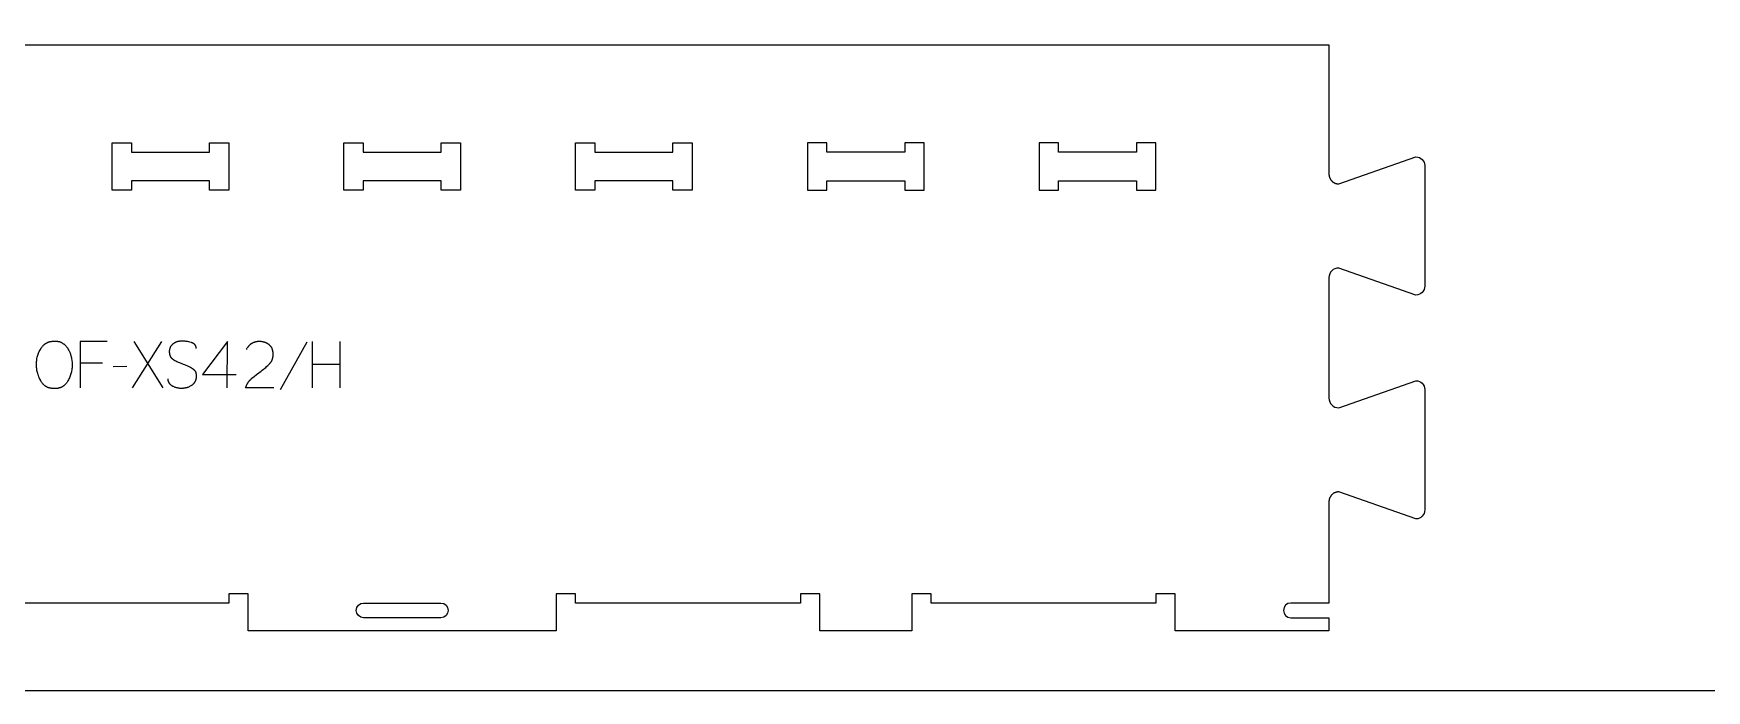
# Model space of a CAD drawing. Extents: x -17068 to -13885, y -84343 to -75479.
# Drawn here: x -15546 to -14463, y -78723 to -78297 of the extents above; entities that cross this region are included whole.
import ezdxf

# ---------------------------------------------------------------- set-up
doc = ezdxf.new("R2010")
doc.units = 0
for name, color, linetype in [('0_SHEET_SPRUCEPLY_2440X122', 1, 'CONTINUOUS'), ('1_ANYTOOL_1MMDEEP_LABELS_S', 2, 'CONTINUOUS'), ('3_ANYTOOL_CUTTHROUGH_INSID', 4, 'CONTINUOUS'), ('4_ANYTOOL_CUTTHROUGH_OUTSI', 5, 'CONTINUOUS')]:
    doc.layers.add(name, color=color, linetype=linetype)

msp = doc.modelspace()

# ---------------------------------------------------------------- linework, layer by layer
at = {"layer": '0_SHEET_SPRUCEPLY_2440X122'}
msp.add_lwpolyline([(-16696.5, -77503), (-16696.5, -78723), (-14256.5, -78723), (-14256.5, -77503)], close=True, dxfattribs=at)
at = {"layer": '1_ANYTOOL_1MMDEEP_LABELS_S'}
msp.add_lwpolyline([(-15531.9, -78496.6), (-15531.6, -78496.6), (-15531.2, -78496.6), (-15530.9, -78496.7), (-15530.5, -78496.7), (-15530.3, -78496.7), (-15530.2, -78496.8), (-15530, -78496.8), (-15529.8, -78496.8), (-15529.7, -78496.9), (-15529.5, -78496.9), (-15529.3, -78496.9), (-15529.2, -78497), (-15529, -78497), (-15528.9, -78497.1), (-15528.7, -78497.1), (-15528.5, -78497.2), (-15528.4, -78497.3), (-15528.2, -78497.3), (-15528.1, -78497.4), (-15528, -78497.4), (-15527.8, -78497.5), (-15527.7, -78497.6), (-15527.5, -78497.7), (-15527.4, -78497.7), (-15527.2, -78497.8), (-15527.1, -78497.9), (-15527, -78498), (-15526.8, -78498.1), (-15526.6, -78498.3), (-15526.3, -78498.5), (-15526.1, -78498.7), (-15525.8, -78498.9), (-15525.6, -78499.1), (-15525.4, -78499.3), (-15525.2, -78499.5), (-15524.9, -78499.8), (-15524.7, -78500), (-15524.5, -78500.3), (-15524.3, -78500.5), (-15524.1, -78500.8), (-15523.9, -78501), (-15523.7, -78501.3), (-15523.6, -78501.6), (-15523.4, -78501.8), (-15523.2, -78502.1), (-15523.1, -78502.4), (-15522.9, -78502.7), (-15522.8, -78503), (-15522.6, -78503.3), (-15522.5, -78503.6), (-15522.4, -78503.9), (-15522.2, -78504.2), (-15522.1, -78504.6), (-15522, -78504.9), (-15521.9, -78505.2), (-15521.8, -78505.5), (-15521.7, -78505.8), (-15521.6, -78506.2), (-15521.5, -78506.5), (-15521.4, -78506.9), (-15521.3, -78507.5), (-15521.2, -78508.2), (-15521, -78508.9), (-15521, -78509.5), (-15520.9, -78510.2), (-15520.8, -78510.9), (-15520.8, -78511.5), (-15520.8, -78512.1), (-15520.8, -78512.8), (-15520.8, -78513.4), (-15520.9, -78514), (-15521, -78514.7), (-15521.1, -78515.3), (-15521.2, -78516), (-15521.3, -78516.6), (-15521.5, -78517.2), (-15521.7, -78517.9), (-15521.9, -78518.5), (-15522.1, -78519.1), (-15522.4, -78519.8), (-15522.6, -78520.4), (-15522.9, -78521.1), (-15523.2, -78521.7), (-15523.6, -78522.3), (-15523.7, -78522.6), (-15523.9, -78522.9), (-15524.1, -78523.2), (-15524.3, -78523.5), (-15524.5, -78523.8), (-15524.7, -78524.1), (-15524.9, -78524.3), (-15525.1, -78524.6), (-15525.3, -78524.7), (-15525.4, -78524.8), (-15525.5, -78524.9), (-15525.6, -78525), (-15525.7, -78525.1), (-15525.8, -78525.2), (-15526, -78525.3), (-15526.1, -78525.4), (-15526.2, -78525.5), (-15526.3, -78525.6), (-15526.5, -78525.7), (-15526.6, -78525.8), (-15526.7, -78525.9), (-15526.9, -78526), (-15527, -78526.1), (-15527.1, -78526.2), (-15527.3, -78526.2), (-15527.4, -78526.3), (-15527.5, -78526.4), (-15527.7, -78526.5), (-15527.8, -78526.5), (-15528, -78526.6), (-15528.1, -78526.7), (-15528.3, -78526.7), (-15528.4, -78526.8), (-15528.6, -78526.8), (-15528.7, -78526.9), (-15528.9, -78526.9), (-15529.2, -78527), (-15529.5, -78527.1), (-15529.8, -78527.2), (-15530.2, -78527.3), (-15530.5, -78527.3), (-15530.8, -78527.4), (-15531.2, -78527.4), (-15531.6, -78527.4), (-15531.9, -78527.4), (-15532.3, -78527.4), (-15532.7, -78527.4), (-15533, -78527.4), (-15533.4, -78527.4), (-15533.8, -78527.4), (-15534.1, -78527.3), (-15534.5, -78527.2), (-15534.8, -78527.2), (-15535.2, -78527.1), (-15535.5, -78527), (-15535.8, -78526.9), (-15536, -78526.9), (-15536.1, -78526.8), (-15536.3, -78526.8), (-15536.4, -78526.7), (-15536.6, -78526.6), (-15536.7, -78526.6), (-15536.9, -78526.5), (-15537, -78526.4), (-15537.2, -78526.4), (-15537.3, -78526.3), (-15537.5, -78526.2), (-15537.6, -78526.1), (-15537.7, -78526.1), (-15537.9, -78526), (-15538, -78525.9), (-15538.2, -78525.8), (-15538.3, -78525.7), (-15538.4, -78525.6), (-15538.5, -78525.5), (-15538.7, -78525.4), (-15538.8, -78525.3), (-15538.9, -78525.2), (-15539, -78525.1), (-15539.2, -78525), (-15539.3, -78524.9), (-15539.4, -78524.8), (-15539.5, -78524.6), (-15539.6, -78524.5), (-15539.7, -78524.4), (-15539.9, -78524.3), (-15540.1, -78524), (-15540.3, -78523.7), (-15540.5, -78523.5), (-15540.7, -78523.2), (-15540.9, -78522.9), (-15541, -78522.6), (-15541.2, -78522.2), (-15541.6, -78521.6), (-15541.9, -78520.9), (-15542.2, -78520.3), (-15542.4, -78519.7), (-15542.7, -78519), (-15542.9, -78518.4), (-15543.1, -78517.7), (-15543.3, -78517), (-15543.5, -78516.4), (-15543.6, -78515.7), (-15543.7, -78515.1), (-15543.8, -78514.4), (-15543.9, -78513.8), (-15543.9, -78513.1), (-15544, -78512.5), (-15544, -78511.8), (-15544, -78511.1), (-15543.9, -78510.5), (-15543.9, -78509.8), (-15543.8, -78509.1), (-15543.7, -78508.4), (-15543.6, -78507.8), (-15543.4, -78507.1), (-15543.3, -78506.4), (-15543.1, -78505.8), (-15542.9, -78505.2), (-15542.6, -78504.5), (-15542.4, -78503.9), (-15542.1, -78503.3), (-15541.8, -78502.7), (-15541.4, -78502), (-15541.1, -78501.4), (-15540.9, -78501.1), (-15540.7, -78500.9), (-15540.5, -78500.6), (-15540.3, -78500.3), (-15540.1, -78500), (-15539.9, -78499.8), (-15539.7, -78499.6), (-15539.4, -78499.3), (-15539.3, -78499.2), (-15539.2, -78499.1), (-15539.1, -78499), (-15539, -78498.9), (-15538.8, -78498.8), (-15538.7, -78498.7), (-15538.6, -78498.6), (-15538.5, -78498.5), (-15538.3, -78498.4), (-15538.2, -78498.3), (-15538.1, -78498.2), (-15537.9, -78498.1), (-15537.8, -78498.1), (-15537.6, -78498), (-15537.5, -78497.9), (-15537.4, -78497.8), (-15537.2, -78497.7), (-15537.1, -78497.7), (-15536.8, -78497.5), (-15536.5, -78497.4), (-15536.2, -78497.3), (-15535.9, -78497.2), (-15535.5, -78497.1), (-15535.2, -78497), (-15534.9, -78496.9), (-15534.5, -78496.8), (-15534.2, -78496.8), (-15533.8, -78496.7), (-15533.5, -78496.7), (-15533.1, -78496.7), (-15532.7, -78496.6), (-15532.3, -78496.6)], close=True, dxfattribs=at)
for points in [[(-15498.1, -78497), (-15515.7, -78497), (-15515.7, -78527)], [(-15463.1, -78497), (-15482, -78527)], [(-15461.9, -78527), (-15480.8, -78497)], [(-15440.5, -78501.5), (-15440.5, -78501.4), (-15440.5, -78501.3), (-15440.5, -78501.2), (-15440.5, -78501.1), (-15440.5, -78501), (-15440.5, -78500.9), (-15440.5, -78500.8), (-15440.6, -78500.7), (-15440.6, -78500.6), (-15440.6, -78500.6), (-15440.6, -78500.5), (-15440.6, -78500.4), (-15440.6, -78500.3), (-15440.7, -78500.2), (-15440.7, -78500.2), (-15440.7, -78500.1), (-15440.7, -78500), (-15440.8, -78499.9), (-15440.8, -78499.8), (-15440.8, -78499.8), (-15440.9, -78499.7), (-15440.9, -78499.6), (-15441, -78499.6), (-15441, -78499.5), (-15441, -78499.4), (-15441.1, -78499.4), (-15441.1, -78499.3), (-15441.2, -78499.2), (-15441.2, -78499.2), (-15441.3, -78499.1), (-15441.3, -78499), (-15441.4, -78499), (-15441.4, -78498.9), (-15441.5, -78498.8), (-15441.5, -78498.8), (-15441.6, -78498.7), (-15441.6, -78498.7), (-15441.7, -78498.6), (-15441.8, -78498.6), (-15441.8, -78498.5), (-15441.9, -78498.5), (-15442, -78498.4), (-15442, -78498.4), (-15442.1, -78498.3), (-15442.2, -78498.3), (-15442.3, -78498.2), (-15442.3, -78498.2), (-15442.4, -78498.1), (-15442.5, -78498.1), (-15442.6, -78498), (-15442.7, -78498), (-15442.8, -78497.9), (-15443, -78497.8), (-15443.2, -78497.8), (-15443.4, -78497.7), (-15443.6, -78497.6), (-15443.8, -78497.6), (-15444.6, -78497.3), (-15445.4, -78497.1), (-15446.2, -78497), (-15446.9, -78496.9), (-15447.3, -78496.8), (-15447.7, -78496.7), (-15448.1, -78496.7), (-15448.4, -78496.7), (-15448.8, -78496.7), (-15449.2, -78496.6), (-15449.5, -78496.6), (-15449.9, -78496.6), (-15450.1, -78496.6), (-15450.3, -78496.6), (-15450.5, -78496.6), (-15450.6, -78496.6), (-15450.8, -78496.7), (-15451, -78496.7), (-15451.2, -78496.7), (-15451.4, -78496.7), (-15451.6, -78496.8), (-15451.8, -78496.8), (-15451.9, -78496.8), (-15452.1, -78496.9), (-15452.3, -78496.9), (-15452.5, -78497), (-15452.7, -78497), (-15452.8, -78497.1), (-15453, -78497.1), (-15453.2, -78497.2), (-15453.4, -78497.3), (-15453.5, -78497.3), (-15453.7, -78497.4), (-15453.9, -78497.5), (-15454, -78497.6), (-15454.2, -78497.6), (-15454.4, -78497.7), (-15454.5, -78497.8), (-15454.7, -78497.9), (-15454.9, -78498), (-15455, -78498.1), (-15455.2, -78498.2), (-15455.3, -78498.3), (-15455.5, -78498.4), (-15455.6, -78498.6), (-15455.8, -78498.7), (-15455.9, -78498.8), (-15456.1, -78498.9), (-15456.2, -78499), (-15456.3, -78499.2), (-15456.5, -78499.3), (-15456.6, -78499.4), (-15456.7, -78499.6), (-15456.8, -78499.7), (-15456.9, -78499.9), (-15457, -78500), (-15457.1, -78500.2), (-15457.2, -78500.3), (-15457.3, -78500.5), (-15457.4, -78500.7), (-15457.4, -78500.8), (-15457.5, -78501), (-15457.6, -78501.2), (-15457.6, -78501.3), (-15457.7, -78501.5), (-15457.7, -78501.7), (-15457.8, -78501.9), (-15457.8, -78502.1), (-15457.9, -78502.2), (-15457.9, -78502.4), (-15457.9, -78502.6), (-15457.9, -78502.8), (-15458, -78503), (-15458, -78503.2), (-15458, -78503.4), (-15458, -78503.6), (-15458, -78503.9), (-15458, -78504.1), (-15457.9, -78504.3), (-15457.9, -78504.5), (-15457.9, -78504.7), (-15457.9, -78504.9), (-15457.8, -78505.1), (-15457.8, -78505.3), (-15457.8, -78505.4), (-15457.7, -78505.6), (-15457.6, -78505.8), (-15457.6, -78506), (-15457.5, -78506.1), (-15457.5, -78506.2), (-15457.5, -78506.2), (-15457.4, -78506.3), (-15457.4, -78506.4), (-15457.4, -78506.5), (-15457.3, -78506.6), (-15457.3, -78506.6), (-15457.2, -78506.7), (-15457.2, -78506.8), (-15457.1, -78506.9), (-15457.1, -78507), (-15457, -78507), (-15457, -78507.1), (-15456.9, -78507.2), (-15456.9, -78507.2), (-15456.8, -78507.3), (-15456.8, -78507.4), (-15456.7, -78507.5), (-15456.6, -78507.5), (-15456.6, -78507.6), (-15456.5, -78507.7), (-15456.4, -78507.7), (-15456.4, -78507.8), (-15456.2, -78507.9), (-15456.1, -78508), (-15456, -78508.2), (-15455.8, -78508.3), (-15455.7, -78508.4), (-15455.5, -78508.5), (-15455.3, -78508.6), (-15455.1, -78508.7), (-15454.4, -78509.1), (-15453.7, -78509.5), (-15453, -78509.8), (-15452.2, -78510.2), (-15451.4, -78510.5), (-15450.6, -78510.9), (-15449.8, -78511.2), (-15449, -78511.5), (-15448.1, -78511.8), (-15447.3, -78512.2), (-15446.6, -78512.5), (-15445.8, -78512.9), (-15445, -78513.2), (-15444.3, -78513.6), (-15443.6, -78514), (-15442.9, -78514.4), (-15442.8, -78514.6), (-15442.6, -78514.7), (-15442.5, -78514.8), (-15442.4, -78514.8), (-15442.3, -78514.9), (-15442.2, -78515), (-15442.2, -78515), (-15442.1, -78515.1), (-15442, -78515.2), (-15442, -78515.2), (-15441.9, -78515.3), (-15441.8, -78515.4), (-15441.8, -78515.4), (-15441.7, -78515.5), (-15441.7, -78515.6), (-15441.6, -78515.6), (-15441.5, -78515.7), (-15441.5, -78515.8), (-15441.4, -78515.9), (-15441.4, -78515.9), (-15441.3, -78516), (-15441.3, -78516.1), (-15441.2, -78516.2), (-15441.2, -78516.3), (-15441.1, -78516.3), (-15441.1, -78516.4), (-15441.1, -78516.5), (-15441, -78516.6), (-15441, -78516.7), (-15440.9, -78516.7), (-15440.9, -78516.8), (-15440.9, -78516.9), (-15440.8, -78517), (-15440.8, -78517.1), (-15440.8, -78517.2), (-15440.8, -78517.3), (-15440.7, -78517.4), (-15440.7, -78517.6), (-15440.6, -78517.8), (-15440.6, -78518), (-15440.6, -78518.2), (-15440.5, -78518.4), (-15440.5, -78518.6), (-15440.5, -78518.8), (-15440.5, -78519), (-15440.5, -78519.2), (-15440.5, -78519.4), (-15440.5, -78519.7), (-15440.5, -78519.9), (-15440.6, -78520.1), (-15440.6, -78520.3), (-15440.6, -78520.6), (-15440.6, -78520.8), (-15440.7, -78521), (-15440.7, -78521.2), (-15440.8, -78521.4), (-15440.8, -78521.6), (-15440.9, -78521.8), (-15441, -78522), (-15441, -78522.2), (-15441.1, -78522.4), (-15441.2, -78522.6), (-15441.3, -78522.8), (-15441.4, -78523), (-15441.5, -78523.1), (-15441.6, -78523.3), (-15441.7, -78523.5), (-15441.8, -78523.6), (-15441.9, -78523.8), (-15442, -78524), (-15442.2, -78524.1), (-15442.3, -78524.3), (-15442.4, -78524.4), (-15442.6, -78524.6), (-15442.7, -78524.7), (-15442.9, -78524.8), (-15443, -78525), (-15443.2, -78525.1), (-15443.4, -78525.2), (-15443.5, -78525.3), (-15443.7, -78525.4), (-15444.1, -78525.7), (-15444.4, -78525.9), (-15444.8, -78526.1), (-15445.2, -78526.2), (-15445.5, -78526.4), (-15445.9, -78526.6), (-15446.1, -78526.6), (-15446.3, -78526.7), (-15446.5, -78526.8), (-15446.7, -78526.8), (-15446.9, -78526.9), (-15447.1, -78526.9), (-15447.3, -78527), (-15447.5, -78527), (-15447.7, -78527.1), (-15447.9, -78527.1), (-15448.1, -78527.1), (-15448.3, -78527.2), (-15448.5, -78527.2), (-15448.7, -78527.2), (-15449.1, -78527.3), (-15449.5, -78527.3), (-15449.9, -78527.3), (-15450.3, -78527.3), (-15450.7, -78527.3), (-15451.1, -78527.3), (-15451.5, -78527.2), (-15451.9, -78527.2), (-15452.3, -78527.1), (-15452.7, -78527), (-15453.1, -78526.9), (-15453.4, -78526.8), (-15453.8, -78526.7), (-15454.2, -78526.6), (-15454.6, -78526.5), (-15454.9, -78526.3), (-15455.3, -78526.1), (-15455.6, -78526), (-15456, -78525.8), (-15456.1, -78525.7), (-15456.3, -78525.6), (-15456.5, -78525.4), (-15456.6, -78525.3), (-15456.8, -78525.2), (-15456.9, -78525.1), (-15457, -78525), (-15457.2, -78524.9), (-15457.3, -78524.7), (-15457.4, -78524.6), (-15457.5, -78524.5), (-15457.6, -78524.4), (-15457.7, -78524.3), (-15457.7, -78524.2), (-15457.8, -78524.2), (-15457.8, -78524.1), (-15457.9, -78524), (-15457.9, -78523.9), (-15458, -78523.9), (-15458, -78523.8), (-15458.1, -78523.7), (-15458.1, -78523.7), (-15458.1, -78523.6), (-15458.2, -78523.5), (-15458.2, -78523.4), (-15458.3, -78523.3), (-15458.3, -78523.3), (-15458.3, -78523.2), (-15458.3, -78523.1), (-15458.4, -78523), (-15458.4, -78523), (-15458.4, -78522.9), (-15458.5, -78522.7), (-15458.5, -78522.5), (-15458.6, -78522.4), (-15458.6, -78522.2), (-15458.6, -78522), (-15458.7, -78521.8), (-15458.7, -78521.7), (-15458.7, -78521.5), (-15458.7, -78521.3), (-15458.7, -78521.1)], [(-15420.5, -78527), (-15420.4, -78496.9), (-15436.5, -78518.3)], [(-15390.3, -78526.9), (-15408.6, -78526.9), (-15408.4, -78526.4), (-15408.3, -78526.2), (-15408.3, -78526), (-15408.2, -78525.8), (-15408.1, -78525.5), (-15408, -78525.3), (-15407.9, -78525.1), (-15407.8, -78524.9), (-15407.7, -78524.7), (-15407.6, -78524.5), (-15407.5, -78524.3), (-15407.4, -78524.1), (-15407.2, -78523.9), (-15407.1, -78523.7), (-15407, -78523.5), (-15406.9, -78523.3), (-15406.7, -78523.1), (-15406.6, -78522.9), (-15406.5, -78522.7), (-15406.3, -78522.6), (-15406.2, -78522.4), (-15406, -78522.2), (-15405.9, -78522), (-15405.7, -78521.9), (-15405.5, -78521.7), (-15405.4, -78521.5), (-15405.2, -78521.4), (-15405, -78521.2), (-15404.9, -78521), (-15404.5, -78520.7), (-15403, -78519.5), (-15401.5, -78518.3), (-15400, -78517.2), (-15398.5, -78516), (-15397.8, -78515.5), (-15397, -78514.9), (-15396.3, -78514.3), (-15395.6, -78513.7), (-15395, -78513.1), (-15394.3, -78512.5), (-15393.7, -78511.9), (-15393.1, -78511.3), (-15392.9, -78511.2), (-15392.8, -78511), (-15392.7, -78510.8), (-15392.5, -78510.7), (-15392.4, -78510.5), (-15392.3, -78510.3), (-15392.2, -78510.2), (-15392.1, -78510), (-15391.9, -78509.8), (-15391.8, -78509.7), (-15391.7, -78509.5), (-15391.7, -78509.3), (-15391.6, -78509.1), (-15391.5, -78508.9), (-15391.4, -78508.7), (-15391.3, -78508.5), (-15391.2, -78508.3), (-15391.2, -78508.2), (-15391.1, -78508), (-15391.1, -78507.8), (-15391, -78507.6), (-15391, -78507.4), (-15390.9, -78507.1), (-15390.9, -78506.9), (-15390.8, -78506.7), (-15390.8, -78506.5), (-15390.8, -78506.3), (-15390.8, -78506.1), (-15390.8, -78505.9), (-15390.7, -78505.6), (-15390.7, -78505.4), (-15390.7, -78505.2), (-15390.7, -78504.9), (-15390.7, -78504.7), (-15390.8, -78504.5), (-15390.8, -78504.2), (-15390.8, -78504), (-15390.8, -78503.7), (-15390.9, -78503.5), (-15390.9, -78503.3), (-15390.9, -78503.1), (-15391, -78502.9), (-15391, -78502.6), (-15391.1, -78502.4), (-15391.1, -78502.2), (-15391.2, -78502), (-15391.3, -78501.8), (-15391.4, -78501.6), (-15391.4, -78501.5), (-15391.5, -78501.3), (-15391.6, -78501.1), (-15391.7, -78500.9), (-15391.8, -78500.7), (-15391.9, -78500.6), (-15392, -78500.4), (-15392.2, -78500.2), (-15392.3, -78500.1), (-15392.4, -78499.9), (-15392.5, -78499.8), (-15392.7, -78499.6), (-15392.8, -78499.5), (-15393, -78499.3), (-15393.1, -78499.2), (-15393.3, -78499.1), (-15393.4, -78498.9), (-15393.6, -78498.8), (-15393.7, -78498.7), (-15393.9, -78498.6), (-15394.1, -78498.5), (-15394.3, -78498.3), (-15394.4, -78498.2), (-15394.6, -78498.1), (-15394.8, -78498), (-15395, -78498), (-15395.2, -78497.9), (-15395.3, -78497.8), (-15395.5, -78497.7), (-15395.7, -78497.6), (-15395.9, -78497.6), (-15396.1, -78497.5), (-15396.3, -78497.4), (-15396.5, -78497.4), (-15396.7, -78497.3), (-15396.9, -78497.3), (-15397.2, -78497.2), (-15397.4, -78497.2), (-15397.6, -78497.1), (-15397.8, -78497.1), (-15398, -78497.1), (-15398.2, -78497), (-15398.5, -78497), (-15398.7, -78497), (-15398.9, -78497), (-15399.2, -78497), (-15399.6, -78497), (-15400, -78497), (-15400.4, -78497), (-15400.7, -78497), (-15401.1, -78497), (-15401.4, -78497.1), (-15401.7, -78497.1), (-15402.1, -78497.2), (-15402.4, -78497.3), (-15402.7, -78497.4), (-15402.9, -78497.4), (-15403, -78497.5), (-15403.2, -78497.5), (-15403.3, -78497.6), (-15403.5, -78497.6), (-15403.6, -78497.7), (-15403.8, -78497.7), (-15403.9, -78497.8), (-15404, -78497.9), (-15404.2, -78497.9), (-15404.3, -78498), (-15404.5, -78498.1), (-15404.6, -78498.2), (-15404.7, -78498.2), (-15404.9, -78498.3), (-15405, -78498.4), (-15405.1, -78498.5), (-15405.2, -78498.6), (-15405.4, -78498.7), (-15405.5, -78498.8), (-15405.6, -78498.9), (-15405.7, -78499), (-15405.9, -78499.1), (-15406, -78499.2), (-15406.1, -78499.3), (-15406.2, -78499.4), (-15406.3, -78499.5), (-15406.4, -78499.6), (-15406.5, -78499.7), (-15406.6, -78499.8), (-15406.7, -78499.9), (-15406.8, -78500.1), (-15407.1, -78500.3), (-15407.2, -78500.6), (-15407.4, -78500.9), (-15407.6, -78501.1), (-15407.8, -78501.4), (-15408, -78501.7), (-15408.1, -78502.1)], [(-15369, -78497.4), (-15386.2, -78528.2)], [(-15365.6, -78497), (-15365.6, -78527)], [(-15347.3, -78527), (-15347.3, -78497)], [(-15501.3, -78510.9), (-15515.7, -78510.9)], [(-15485.4, -78513.1), (-15494.2, -78513.2)], [(-15436.5, -78518.3), (-15414.7, -78518.3)], [(-15347.3, -78511.7), (-15365.6, -78511.7)]]:
    msp.add_lwpolyline(points, dxfattribs=at)
at = {"layer": '3_ANYTOOL_CUTTHROUGH_INSID', "color": 4}
for points in [[(-15482.5, -78392.8), (-15482.5, -78398.8), (-15495, -78398.8), (-15495, -78368.3), (-15482.5, -78368.3), (-15482.5, -78374.3), (-15432, -78374.3), (-15432, -78368.3), (-15419.5, -78368.3), (-15419.5, -78398.8), (-15432, -78398.8), (-15432, -78392.8)], [(-15282, -78392.8), (-15332.5, -78392.8), (-15332.5, -78398.8), (-15345, -78398.8), (-15345, -78368.3), (-15332.5, -78368.3), (-15332.5, -78374.3), (-15282, -78374.3), (-15282, -78368.3), (-15269.5, -78368.3), (-15269.5, -78398.8), (-15282, -78398.8)], [(-15132, -78374.3), (-15132, -78368.3), (-15119.5, -78368.3), (-15119.5, -78398.8), (-15132, -78398.8), (-15132, -78392.8), (-15182.5, -78392.8), (-15182.5, -78398.8), (-15195, -78398.8), (-15195, -78368.3), (-15182.5, -78368.3), (-15182.5, -78374.3)], [(-14982, -78392.8), (-14982, -78398.8), (-14969.5, -78398.8), (-14969.5, -78368.3), (-14982, -78368.3), (-14982, -78374.3), (-15032.5, -78374.3), (-15032.5, -78368.3), (-15045, -78368.3), (-15045, -78398.8), (-15032.5, -78398.8), (-15032.5, -78392.8)], [(-14832, -78392.8), (-14832, -78398.8), (-14819.5, -78398.8), (-14819.5, -78368.3), (-14832, -78368.3), (-14832, -78374.3), (-14882.5, -78374.3), (-14882.5, -78368.3), (-14895, -78368.3), (-14895, -78398.8), (-14882.5, -78398.8), (-14882.5, -78392.8)]]:
    msp.add_lwpolyline(points, close=True, dxfattribs=at)
msp.add_lwpolyline([(-15332.2, -78675.8, -1), (-15332.2, -78666.3), (-15282.2, -78666.3, -1), (-15282.2, -78675.8)], format="xyb", close=True, dxfattribs=at)
at = {"layer": '4_ANYTOOL_CUTTHROUGH_OUTSI', "color": 5}
msp.add_lwpolyline([(-15757.2, -78304.8), (-15157.2, -78304.8), (-14707.5, -78304.8), (-14707.5, -78304.8), (-14707.5, -78388.6), (-14707.5, -78388.7), (-14707.5, -78388.9), (-14707.5, -78389), (-14707.4, -78389.2), (-14707.4, -78389.3), (-14707.4, -78389.4), (-14707.4, -78389.6), (-14707.4, -78389.7), (-14707.3, -78389.9), (-14707.3, -78390), (-14707.3, -78390.2), (-14707.2, -78390.3), (-14707.2, -78390.5), (-14707.1, -78390.6), (-14707.1, -78390.7), (-14707, -78390.9), (-14707, -78391), (-14706.9, -78391.2), (-14706.8, -78391.3), (-14706.8, -78391.5), (-14706.7, -78391.6), (-14706.6, -78391.7), (-14706.5, -78391.9), (-14706.4, -78392), (-14706.3, -78392.1), (-14706.2, -78392.3), (-14706.1, -78392.4), (-14706, -78392.5), (-14705.9, -78392.6), (-14705.8, -78392.8), (-14705.7, -78392.9), (-14705.6, -78393), (-14705.5, -78393.1), (-14705.4, -78393.2), (-14705.3, -78393.3), (-14705.1, -78393.4), (-14705, -78393.5), (-14704.9, -78393.6), (-14704.8, -78393.7), (-14704.6, -78393.8), (-14704.5, -78393.9), (-14704.4, -78394), (-14704.2, -78394), (-14704.1, -78394.1), (-14703.9, -78394.2), (-14703.8, -78394.2), (-14703.7, -78394.3), (-14703.5, -78394.4), (-14703.4, -78394.4), (-14703.2, -78394.5), (-14703.1, -78394.5), (-14702.9, -78394.6), (-14702.8, -78394.6), (-14702.6, -78394.6), (-14702.5, -78394.7), (-14702.4, -78394.7), (-14702.2, -78394.7), (-14702.1, -78394.7), (-14701.9, -78394.8), (-14701.8, -78394.8), (-14701.6, -78394.8), (-14701.5, -78394.8), (-14701.4, -78394.8), (-14701.2, -78394.8), (-14701.2, -78394.8), (-14701.1, -78394.8), (-14651.2, -78377.3), (-14651.2, -78377.3, -0.412073), (-14645.5, -78383), (-14645.5, -78461, -0.412073), (-14651.2, -78466.8), (-14701.1, -78449.3), (-14701.2, -78449.3), (-14701.2, -78449.3), (-14701.2, -78449.3, 0.414214), (-14707.5, -78455.5), (-14707.5, -78533.5, 0.414214), (-14701.2, -78539.8), (-14701.2, -78539.8), (-14701.1, -78539.8), (-14651.2, -78522.3), (-14651.2, -78522.3, -0.412073), (-14645.5, -78528), (-14645.5, -78606, -0.412073), (-14651.2, -78611.8), (-14701.1, -78594.3), (-14701.2, -78594.3), (-14701.2, -78594.3), (-14701.2, -78594.3), (-14701.4, -78594.3), (-14701.5, -78594.3), (-14701.6, -78594.3), (-14701.8, -78594.3), (-14701.9, -78594.3), (-14702.1, -78594.4), (-14702.2, -78594.4), (-14702.4, -78594.4), (-14702.5, -78594.4), (-14702.6, -78594.5), (-14702.8, -78594.5), (-14702.9, -78594.5), (-14703.1, -78594.6), (-14703.2, -78594.6), (-14703.4, -78594.7), (-14703.5, -78594.7), (-14703.7, -78594.8), (-14703.8, -78594.9), (-14703.9, -78594.9), (-14704.1, -78595), (-14704.2, -78595.1), (-14704.4, -78595.1), (-14704.5, -78595.2), (-14704.6, -78595.3), (-14704.8, -78595.4), (-14704.9, -78595.5), (-14705, -78595.6), (-14705.1, -78595.7), (-14705.3, -78595.8), (-14705.4, -78595.9), (-14705.5, -78596), (-14705.6, -78596.1), (-14705.7, -78596.2), (-14705.8, -78596.3), (-14705.9, -78596.5), (-14706, -78596.6), (-14706.1, -78596.7), (-14706.2, -78596.8), (-14706.3, -78597), (-14706.4, -78597.1), (-14706.5, -78597.2), (-14706.6, -78597.4), (-14706.7, -78597.5), (-14706.8, -78597.6), (-14706.8, -78597.8), (-14706.9, -78597.9), (-14707, -78598.1), (-14707, -78598.2), (-14707.1, -78598.3), (-14707.1, -78598.5), (-14707.2, -78598.6), (-14707.2, -78598.8), (-14707.3, -78598.9), (-14707.3, -78599.1), (-14707.3, -78599.2), (-14707.4, -78599.4), (-14707.4, -78599.5), (-14707.4, -78599.6), (-14707.4, -78599.8), (-14707.4, -78599.9), (-14707.5, -78600.1), (-14707.5, -78600.2), (-14707.5, -78600.4), (-14707.5, -78600.5), (-14707.5, -78666.3), (-14732.2, -78666.3, 1), (-14732.2, -78675.8), (-14707.5, -78675.8), (-14707.5, -78684.3), (-14807, -78684.3), (-14807, -78660.3), (-14819.5, -78660.3), (-14819.5, -78666.3), (-14857.2, -78666.3), (-14965, -78666.3), (-14965, -78660.3), (-14977.5, -78660.3), (-14977.5, -78684.3), (-15037, -78684.3), (-15037, -78660.3), (-15049.5, -78660.3), (-15049.5, -78666.3), (-15195, -78666.3), (-15195, -78660.3), (-15207.5, -78660.3), (-15207.5, -78660.5), (-15207.5, -78684.3), (-15407, -78684.3), (-15407, -78660.3), (-15419.5, -78660.3), (-15419.5, -78666.3), (-15457.2, -78666.3), (-15565, -78666.3)], format="xyb", dxfattribs=at)

doc.saveas('drawing.dxf')
